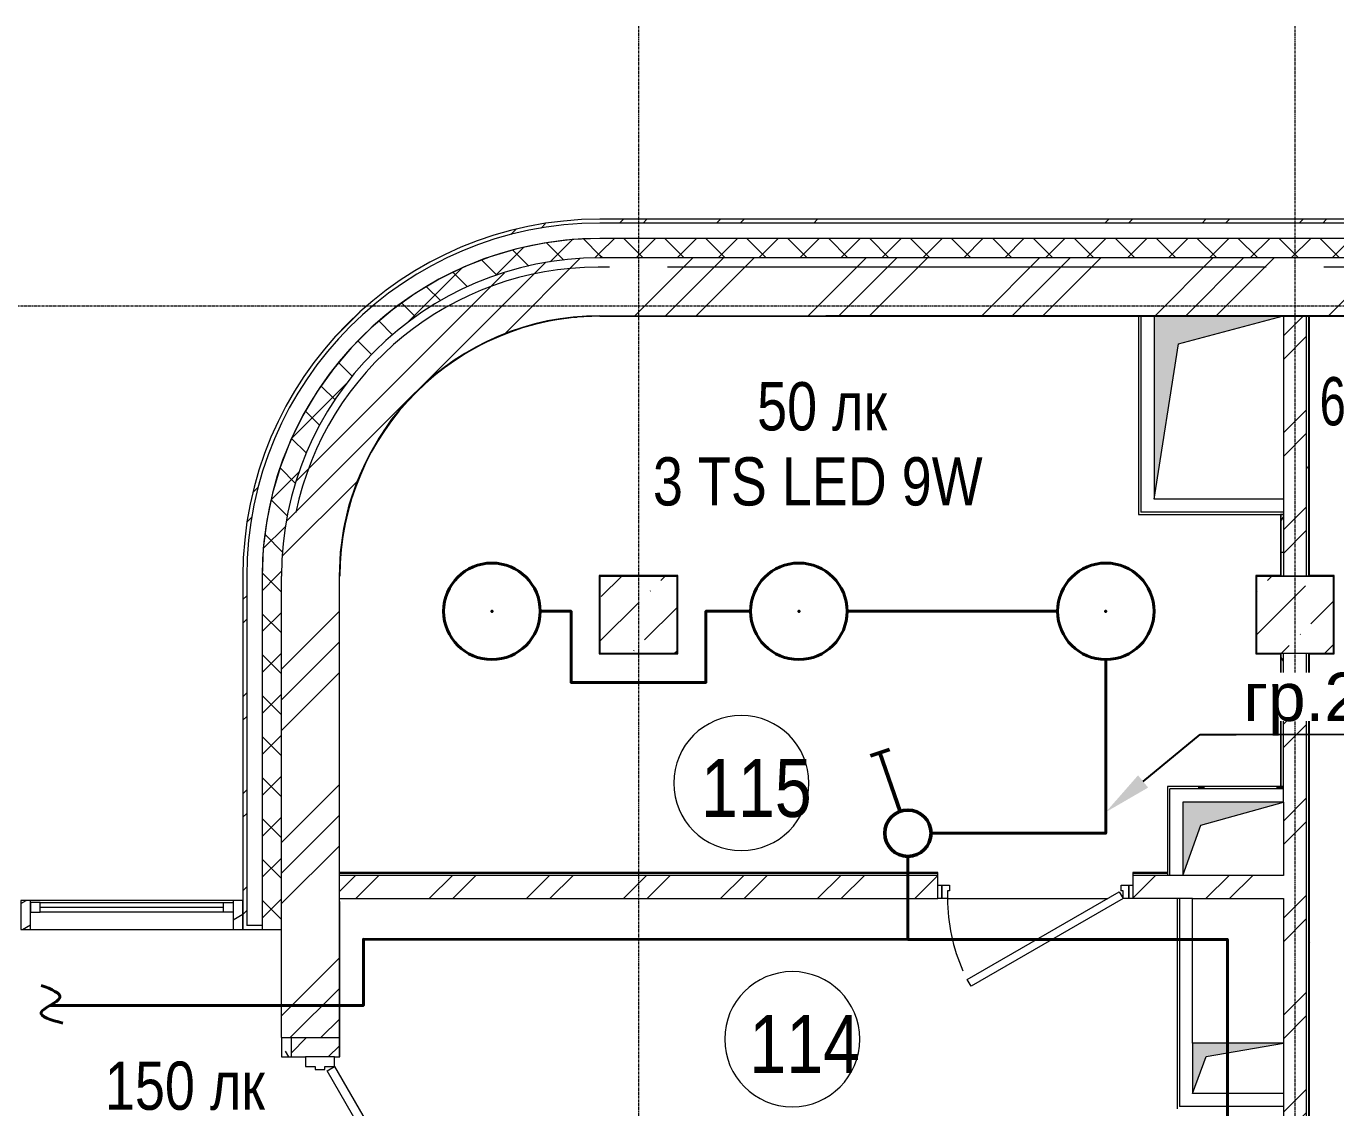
# Model space of a CAD drawing. Header units: metres. Extents: x 14298 to 227756, y -64870 to 286334.
# Drawn here: x 29490 to 36274, y -44940 to -39336 of the extents above; entities that cross this region are included whole.
import ezdxf
from ezdxf import colors
from ezdxf.entities.mleader import LeaderData, LeaderLine
from ezdxf.math import Vec2, Vec3

# ---------------------------------------------------------------- set-up
doc = ezdxf.new("R2010")
doc.units = ezdxf.units.M
doc.linetypes.add('ADSK_Линия сетки', pattern=[21, 12, -3, 3, -3])
doc.linetypes.add('HIDDEN2', pattern=[0.1875, 0.125, -0.0625])
for name, color, linetype, lineweight in [('A-AREA-IDEN', 7, 'Continuous', 9), ('A-DETL-GENF', 7, 'Continuous', 5), ('A-DETL-THIN', 7, 'Continuous', 5), ('A-DOOR', 7, 'Continuous', 5), ('A-DOOR-FRAM', 7, 'Continuous', 13), ('A-FLOR', 7, 'Continuous', 5), ('A-GLAZ', 7, 'Continuous', 5), ('A-GLAZ-CWMG', 7, 'Continuous', 5), ('A-WALL', 7, 'Continuous', 5), ('A-WALL-PATT', 7, 'Continuous', 18), ('I-WALL', 7, 'Continuous', 5), ('nadpisi', 84, 'Continuous', 13), ('S-COLS', 7, 'Continuous', 5), ('S-GRID', 7, 'Continuous', 9), ('ав осв', 1, 'HIDDEN2', 40), ('раб осв', 7, 'Continuous', 40), ('ЭЛ.освещ.', 150, 'Continuous', 50), ('ЭЛ.сети', 5, 'Continuous', 100)]:
    doc.layers.add(name, color=color, linetype=linetype, lineweight=lineweight)
doc.styles.add('Arial', font='arial.ttf', dxfattribs={"width": 0.8, "height": 2.5})
doc.styles.add('GOST Common_I_1', font='ARIALN.TTF', dxfattribs={"height": 300})
doc.styles.add('ISOPEUR', font='isocpeui.ttf')
pattern_1 = [(45, (0, 0), (84.19025, 308.69666), [396.875, -79.375, 3.353, -76.022])]
pattern_2 = [(45, (0, 0), (-251.4472, 251.4472), []), (45, (0, 381), (-251.4472, 251.4472), [])]
pattern_3 = [(45, (0, 0), (-449.013, 449.013), []), (45, (158.75, 0), (0, 898.0256), []), (45, (-158.75, 0), (0, 898.0256), [])]
pattern_4 = [(0, (0, 0), (812.8, 203.2), [33.528, -576.072, 33.528, -576.072, -3251.2]), (0, (0, 0), (812.8, 203.2), [-1219.2, 33.528, -1185.672, 33.528, -576.072, -1422.4]), (0, (0, 0), (812.8, 203.2), [-3048, 33.528, -372.872, 33.528, -982.472]), (120, (304.8, 101.6), (-582.37636, 602.30545), [33.528, -576.072, 33.528, -576.072, -3251.2]), (120, (304.8, 101.6), (-582.37636, 602.30545), [-1219.2, 33.528, -1185.672, 33.528, -576.072, -1422.4]), (120, (304.8, 101.6), (-582.37636, 602.30545), [-3048, 33.528, -372.872, 33.528, -982.472]), (240, (406.4, 508), (-230.42364, -805.50545), [33.528, -576.072, 33.528, -576.072, -3251.2]), (240, (406.4, 508), (-230.42364, -805.50545), [-1219.2, 33.528, -1185.672, 33.528, -576.072, -1422.4]), (240, (406.4, 508), (-230.42364, -805.50545), [-3048, 33.528, -372.872, 33.528, -982.472])]
pattern_5 = [(45, (0, 0), (-106.06602, 106.06602), []), (135, (0, 0), (-106.06602, -106.06602), [])]

# ---------------------------------------------------------------- blocks, each defined once
blk = doc.blocks.new('КДП АПК - КР_rvt-1-1 этаж')
at = {"layer": 'S-COLS', "lineweight": 13}
h = blk.add_hatch(dxfattribs=at)
h.set_pattern_fill('FP_125', color=256, style=0, pattern_type=2)
h.set_pattern_definition(pattern_1)
h.paths.add_polyline_path([(32462.7, -41945.6), (32862.7, -41945.6), (32862.7, -41545.6), (32462.7, -41545.6), (32462.7, -41860.5)], flags=0)
h = blk.add_hatch(dxfattribs=at)
h.set_pattern_fill('FP_125', color=256, style=0, pattern_type=2)
h.set_pattern_definition(pattern_1)
h.paths.add_polyline_path([(35862.7, -41945.6), (36262.7, -41945.6), (36262.7, -41545.6), (35862.7, -41545.6), (35862.7, -41860.5)], flags=0)
at = {"layer": 'A-FLOR', "lineweight": 13}
for p, q in [((32512.7, -39945.6), (32452.7, -39945.6)), ((35912.7, -39945.6), (32812.7, -39945.6)), ((41912.7, -39945.6), (36212.7, -39945.6))]:
    blk.add_line(p, q, dxfattribs=at)
blk.add_arc((32452.7, -41545.6), 1600, 90, 168.128, dxfattribs=at)
at = {"layer": 'S-COLS', "lineweight": 13}
for p, q in [((32862.7, -41545.6), (32462.7, -41545.6)), ((32462.7, -41545.6), (32462.7, -41945.6)), ((32862.7, -41945.6), (32862.7, -41545.6)), ((36262.7, -41545.6), (35862.7, -41545.6)), ((35862.7, -41545.6), (35862.7, -41945.6)), ((36262.7, -41945.6), (36262.7, -41545.6)), ((32462.7, -41945.6), (32862.7, -41945.6)), ((35862.7, -41945.6), (36262.7, -41945.6))]:
    blk.add_line(p, q, dxfattribs=at)
blk = doc.blocks.new('AC_Дверь_Однопольная_ДеревяннаяВнутренняя_ГОСТ6629-88 - ДГ 21-10-1263266-1 этаж')
at = {"layer": 'A-DOOR', "lineweight": 13}
for p, q in [((-455, 60), (333.1, 515)), ((353.1, 480.4), (-435, 25.4)), ((333.1, 515), (353.1, 480.4)), ((-435, 25.4), (-455, 60))]:
    blk.add_line(p, q, dxfattribs=at)
at = {"layer": 'A-DOOR', "lineweight": 18}
for p, q in [((-505, 60), (-485, 60)), ((-505, -10), (-505, 60)), ((-485, 60), (-485, -10)), ((485, 60), (505, 60)), ((485, -10), (485, 60)), ((505, 60), (505, -10)), ((-485, -10), (-505, -10)), ((505, -10), (485, -10))]:
    blk.add_line(p, q, dxfattribs=at)
at = {"layer": 'A-DOOR'}
blk.add_arc((-455, 60), 910, 0, 24.26352, dxfattribs=at)
at = {"layer": 'A-DOOR-FRAM'}
for p, q in [((-485, 60), (-455, 60)), ((-485, -10), (-485, 60)), ((-455, 60), (-455, 20)), ((-455, 20), (-445, 20)), ((-445, 20), (-445, -10)), ((445, 20), (455, 20)), ((445, -10), (445, 20)), ((455, 60), (485, 60)), ((455, 20), (455, 60)), ((485, 60), (485, -10)), ((-445, -10), (-485, -10)), ((485, -10), (445, -10))]:
    blk.add_line(p, q, dxfattribs=at)
blk = doc.blocks.new('Дверь-ВНУТРЕННЯЯ - ДГ 21-15-1886256-1 этаж')
at = {"layer": 'A-DOOR', "lineweight": 13}
for p, q in [((-705, 131.4), (-94.5, 483.9)), ((-94.5, 483.9), (-72, 444.9)), ((94.5, 483.9), (72, 444.9)), ((705, 131.4), (94.5, 483.9)), ((-72, 444.9), (-682.5, 92.4)), ((72, 444.9), (682.5, 92.4)), ((-682.5, 92.4), (-705, 131.4)), ((682.5, 92.4), (705, 131.4))]:
    blk.add_line(p, q, dxfattribs=at)
at = {"layer": 'A-DOOR'}
for centre, start, end in [((-705, 131.4), 0, 30), ((705, 131.4), 150, 180)]:
    blk.add_arc(centre, 705, start, end, dxfattribs=at)
at = {"layer": 'A-DOOR-FRAM'}
for p, q in [((-705, 131.4), (-755, 131.4)), ((-755, 131.4), (-755, -18.6)), ((-705, 81.6), (-705, 131.4)), ((-689.1, 81.6), (-705, 81.6)), ((-689.1, 30.6), (-689.1, 81.6)), ((705, 81.6), (689.1, 81.6)), ((689.1, 81.6), (689.1, 30.6)), ((705, 131.4), (705, 81.6)), ((755, 131.4), (705, 131.4)), ((755, -18.6), (755, 131.4)), ((-705, -18.6), (-705, 30.6)), ((-705, 30.6), (-689.1, 30.6)), ((689.1, 30.6), (705, 30.6)), ((705, 30.6), (705, -18.6)), ((-755, -18.6), (-705, -18.6)), ((705, -18.6), (755, -18.6))]:
    blk.add_line(p, q, dxfattribs=at)
blk = doc.blocks.new('M_Тент витража777 - M_Тент витража одинарное справо-2678804-1 этаж')
at = {"layer": 'A-GLAZ', "lineweight": 13}
for p, q in [((-475, 20), (-525, 20)), ((-525, 20), (-525, -30)), ((-525, -30), (-525, 20)), ((-475, -30), (-475, 20)), ((475, -30), (475, 20)), ((475, 20), (525, 20)), ((525, 20), (525, -30)), ((525, 20), (525, -30)), ((-525, -30), (-475, -30)), ((-475, -4.6), (475, -4.6)), ((525, -30), (475, -30))]:
    blk.add_line(p, q, dxfattribs=at)
at = {"layer": 'A-GLAZ'}
for p, q in [((-475, 20), (475, 20)), ((475, -30), (-475, -30))]:
    blk.add_line(p, q, dxfattribs=at)
blk = doc.blocks.new('Прямоугольный импост - 50 x 150мм-2242386-1 этаж')
at = {"layer": 'A-GLAZ-CWMG'}
h = blk.add_hatch(dxfattribs=at)
h.set_pattern_fill('FP_128', color=256, style=0, pattern_type=2)
h.set_pattern_definition([(330, (-30612.65, -43895.62), (60, 103.92305), [])])
h.paths.add_polyline_path([(-50, 120), (0, 120), (0, -30), (-50, -30)], flags=0)
at = {"layer": 'A-GLAZ-CWMG', "lineweight": 18}
for p, q in [((-50, -30), (-50, 120)), ((-50, 120), (0, 120)), ((0, 120), (0, -30)), ((0, -30), (-50, -30))]:
    blk.add_line(p, q, dxfattribs=at)
blk = doc.blocks.new('Прямоугольный импост - 50 x 150мм-2240715-1 этаж')
at = {"layer": 'A-GLAZ-CWMG'}
for p, q in [((30562.7, -43865.6), (29512.7, -43865.6)), ((29512.7, -44015.6), (30562.7, -44015.6))]:
    blk.add_line(p, q, dxfattribs=at)
blk = doc.blocks.new('Прямоугольный импост - 50 x 150мм-2242387-1 этаж')
at = {"layer": 'A-GLAZ-CWMG'}
h = blk.add_hatch(dxfattribs=at)
h.set_pattern_fill('FP_129', color=256, style=0, pattern_type=2)
h.set_pattern_definition([(210, (29462.65, -43895.62), (60, -103.92305), [])])
h.paths.add_polyline_path([(0, 120), (-50, 120), (-50, -30), (0, -30)], flags=0)
at = {"layer": 'A-GLAZ-CWMG', "lineweight": 18}
for p, q in [((-5.6, 120), (-50, 120)), ((-50, 120), (-50, -30)), ((0, 120), (-5.6, 120)), ((0, -30), (0, 120)), ((-50, -30), (-5.6, -30)), ((-5.6, -30), (0, -30))]:
    blk.add_line(p, q, dxfattribs=at)
blk = doc.blocks.new('ПСС_Марка_помещения - Имя_2_5мм-224473-1 этаж')
at = {"layer": 'A-AREA-IDEN'}
for start, end in [(360, 180), (180, 360)]:
    blk.add_arc((-0.074, 0.039), 3.5, start, end, dxfattribs=at)
blk = doc.blocks.new('выкл. 1 клав. скрыт')
at = {"layer": 'ЭЛ.освещ.', "color": 0, "ltscale": 100}
for p, q in [((2902123, 2044848.8), (2902427.1, 2044743)), ((2902444.4, 2044793), (2902410.7, 2044695))]:
    blk.add_line(p, q, dxfattribs=at)
blk.add_circle((2902009.7, 2044888.3), 120, dxfattribs=at)
blk = doc.blocks.new('TS LED без датчика')
at = {"color": 0, "lineweight": 40, "ltscale": 100}
blk.add_point((-535184, 16419.5), dxfattribs=at)
at = {"layer": 'раб осв', "color": 5, "lineweight": 40, "ltscale": 100}
blk.add_circle((-535184, 16419.5), 250, dxfattribs=at)

msp = doc.modelspace()

# ---------------------------------------------------------------- hatches: boundary and pattern name
at = {"layer": 'A-DETL-GENF', "lineweight": 15}
for points in [[(35332.4521, -41785.6449), (35459.0237, -40981.3094), (36002.6532, -40835.6443), (35332.4521, -40835.6443)], [(35482.4521, -43735.6443), (35574.1679, -43474.7854), (36002.6532, -43355.6437), (35482.4521, -43355.6437)], [(35532.4521, -44865.6449), (35603.1485, -44674.6073), (36002.6532, -44605.6449), (35532.4521, -44605.6449), (35532.4521, -44701.1785)]]:
    msp.add_hatch(color=256, dxfattribs=at).paths.add_polyline_path(points, flags=0)
at = {"layer": 'A-WALL-PATT', "lineweight": 15}
h = msp.add_hatch(dxfattribs=at)
h.set_pattern_fill('FP_1', color=256, style=0, pattern_type=2)
h.set_pattern_definition(pattern_2)
h.paths.add_polyline_path([(30632.6532, -42185.6443), (30638.9016, -42034.5477), (30657.6042, -41884.483), (30688.6333, -41736.4748), (30731.7769, -41591.5339), (30786.7404, -41450.6502), (30853.1486, -41314.7856), (30930.5478, -41184.868), (31018.4096, -41061.7846), (31116.134, -40946.3759), (31223.0536, -40839.43), (31338.4383, -40741.6773), (31461.5, -40653.7852), (31591.3986, -40576.354), (31727.2468, -40509.9124), (31868.117, -40454.9142), (32013.0473, -40411.7349), (32161.0478, -40380.6695), (32311.108, -40361.93), (32462.203, -40355.6444), (32462.1981, -40335.6444), (32309.4517, -40341.9987), (32157.7516, -40360.943), (32008.1335, -40392.3479), (31850.9272, -40440.1735), (31719.2096, -40491.5984), (31581.8767, -40558.7661), (31450.5585, -40637.0436), (31326.1518, -40725.8962), (31209.5061, -40824.7173), (31101.418, -40932.832), (31002.6256, -41049.502), (30913.8035, -41173.9306), (30835.5584, -41305.268), (30763.6438, -41454.8712), (30712.8602, -41585.0409), (30669.2451, -41731.5658), (30637.8769, -41881.1916), (30618.9699, -42032.8964), (30612.6532, -42185.6443)], flags=0)
h = msp.add_hatch(dxfattribs=at)
h.set_pattern_fill('FP_1', color=256, style=0, pattern_type=2)
h.set_pattern_definition(pattern_2)
h.paths.add_polyline_path([(52882.6532, -40355.6443), (55232.6532, -40355.6443), (55232.6532, -40335.6443), (52882.6532, -40335.6443)])
h.paths.add_polyline_path([(50146.1549, -40355.6443), (51632.6532, -40355.6443), (51632.6532, -40335.6443), (50146.1549, -40335.6443)])
h.paths.add_polyline_path([(45682.6532, -40355.6443), (48032.6532, -40355.6443), (48032.6532, -40335.6443), (45682.6532, -40335.6443)])
h.paths.add_polyline_path([(44432.6532, -40355.6443), (44432.6532, -40335.6443), (42082.6532, -40335.6443), (42082.6532, -40355.6443), (42398.967, -40355.6443)])
h.paths.add_polyline_path([(56645.3477, -40355.6443), (56645.3477, -40335.6443), (56482.6532, -40335.6443), (56482.6532, -40355.6443)])
h.paths.add_polyline_path([(40832.6532, -40355.6443), (40832.6532, -40335.6443), (38482.6532, -40335.6443), (38482.6532, -40355.6443)])
h.paths.add_polyline_path([(33632.6532, -40355.6443), (33632.6532, -40335.6443), (32462.2104, -40335.6443), (32462.2104, -40355.6443), (32879.1571, -40355.6443)])
h.paths.add_polyline_path([(34882.6532, -40355.6443), (37232.6532, -40355.6443), (37232.6532, -40335.6443), (34882.6532, -40335.6443)])
at = {"layer": 'A-WALL-PATT', "lineweight": 15, "true_color": 0x787878}
h = msp.add_hatch(dxfattribs=at)
h.set_pattern_fill('FP_114', color=8, style=0, pattern_type=2)
h.set_pattern_definition(pattern_5)
h.paths.add_polyline_path([(30812.6532, -42185.6443), (30818.9319, -42041.8373), (30837.7204, -41899.1248), (30868.8756, -41758.5929), (30912.1604, -41621.3111), (30967.2453, -41488.3242), (31033.7113, -41360.6443), (31111.0523, -41239.2432), (31198.6799, -41125.0448), (31295.927, -41018.9181), (31402.0536, -40921.671), (31516.2521, -40834.0434), (31637.6532, -40756.7024), (31765.3331, -40690.2365), (31898.32, -40635.1515), (32035.6018, -40591.8667), (32176.1337, -40560.7115), (32318.8462, -40541.9231), (32462.6532, -40535.6443), (32462.2217, -40435.6444), (32317.732, -40441.6553), (32174.2319, -40459.5756), (32032.7014, -40489.2831), (31894.107, -40530.5748), (31759.3951, -40583.1687), (31629.4856, -40646.7058), (31505.2658, -40720.752), (31387.5838, -40804.8019), (31277.2434, -40898.2813), (31174.9979, -41000.5519), (31081.5457, -41110.9154), (30997.5249, -41228.6181), (30923.5093, -41352.8562), (30860.0043, -41482.7813), (30807.4435, -41617.5062), (30763.6438, -41768.2369), (30736.5134, -41897.6486), (30718.6285, -42041.1531), (30712.6532, -42185.6443), (30763.6438, -42185.6443)], flags=0)
h = msp.add_hatch(dxfattribs=at)
h.set_pattern_fill('FP_114', color=8, style=0, pattern_type=2)
h.set_pattern_definition(pattern_5)
h.paths.add_polyline_path([(51632.6532, -40535.6443), (51632.6532, -40435.6443), (50139.6648, -40445.6443), (50139.6648, -40545.6443), (51532.6532, -40535.6443)])
h.paths.add_polyline_path([(52882.6532, -40535.6443), (56482.6532, -40535.6443), (56482.6532, -40435.6443), (52882.6532, -40435.6443), (52882.6532, -40440.1735)])
h.paths.add_polyline_path([(56582.6532, -40535.6443), (56645.3477, -40535.6443), (56645.3477, -40435.6443), (56482.6532, -40435.6443), (56482.6532, -40535.6443)])
h.paths.add_polyline_path([(43985.602, -40535.6443), (45688.4147, -40537.7561), (45688.4147, -40437.7561), (42082.6532, -40435.6443), (42082.6532, -40535.6443), (43456.7237, -40535.6443)])
h.paths.add_polyline_path([(46629.9936, -40535.6443), (48889.6648, -40535.6443), (48889.6648, -40435.6443), (45682.6532, -40435.6443), (45682.6532, -40535.6443), (45782.6532, -40535.6443)])
h.paths.add_polyline_path([(38582.6532, -40535.6443), (42101.2234, -40536.8902), (42101.2234, -40436.8902), (38482.6532, -40435.6443), (38482.6532, -40535.6443)])
h.paths.add_polyline_path([(32879.1571, -40535.6443), (33632.6532, -40535.6443), (33632.6532, -40435.6443), (32462.6532, -40435.6443), (32462.6532, -40535.6443)])
h.paths.add_polyline_path([(33632.6532, -40533.3797), (38482.6532, -40535.6443), (38482.6532, -40435.6443), (34882.6532, -40435.6443), (33632.6532, -40437.9089)])
at = {"layer": 'A-WALL-PATT', "lineweight": 15}
h = msp.add_hatch(dxfattribs=at)
h.set_pattern_fill('FP_2', color=256, style=0, pattern_type=2)
h.set_pattern_definition(pattern_3)
h.paths.add_polyline_path([(31112.6532, -42185.6443), (31118.4096, -42061.1082), (31135.6299, -41937.6341), (31164.167, -41816.2751), (31203.7777, -41698.066), (31254.1242, -41584.0151), (31314.7771, -41475.0949), (31385.2191, -41372.2343), (31464.8496, -41276.3105), (31552.9894, -41188.1415), (31648.8868, -41108.4794), (31751.7241, -41038.0033), (31860.6243, -40977.3144), (31974.6586, -40926.9302), (32092.8545, -40887.2804), (32214.2041, -40858.7031), (32350.2788, -40840.8552), (32462.6532, -40835.6443), (32462.6532, -40535.6443), (32318.8462, -40541.9231), (32176.1337, -40560.7115), (32035.6018, -40591.8667), (31898.32, -40635.1515), (31765.3331, -40690.2365), (31637.6532, -40756.7024), (31516.2521, -40834.0434), (31402.0536, -40921.671), (31292.5222, -41022.6339), (31198.6799, -41125.0448), (31111.0523, -41239.2432), (31033.7113, -41360.6443), (30967.2453, -41488.3242), (30912.1604, -41621.3111), (30868.8756, -41758.5929), (30837.7204, -41899.1248), (30818.9319, -42041.8373), (30812.6532, -42185.6443)], flags=0)
h = msp.add_hatch(dxfattribs=at)
h.set_pattern_fill('FP_2', color=256, style=0, pattern_type=2)
h.set_pattern_definition(pattern_3)
h.paths.add_polyline_path([(56645.3477, -40835.6443), (56645.3477, -40535.6443), (52982.6532, -40535.6443), (52982.6532, -40835.6443), (55092.0469, -40835.6443)])
h.paths.add_polyline_path([(51500.6532, -40835.6443), (51532.6532, -40835.6443), (51532.6532, -40535.6443), (50139.6648, -40535.6443), (50139.6648, -40835.6443), (51497.6532, -40835.6443)])
h.paths.add_polyline_path([(56582.6532, -40835.6443), (56645.3477, -40835.6443), (56645.3477, -40535.6443), (56582.6532, -40535.6443), (56582.6532, -40585.6443)], flags=17)
h.paths.add_polyline_path([(39817.6532, -40835.6443), (42182.6532, -40835.6443), (42182.6532, -40535.6443), (38582.6532, -40535.6443), (38582.6532, -40835.6443), (39814.6532, -40835.6443)])
h.paths.add_polyline_path([(43985.602, -40835.6443), (45782.6532, -40860.6443), (45782.6532, -40560.6443), (42182.6532, -40535.6443), (42182.6532, -40835.6443), (43957.6532, -40835.6443)])
h.paths.add_polyline_path([(45782.6532, -40835.6443), (48889.6648, -40835.6443), (48889.6648, -40535.6443), (45782.6532, -40535.6443), (45782.6532, -40585.6443)])
h.paths.add_polyline_path([(36137.6532, -40835.6443), (38582.6532, -40835.6443), (38582.6532, -40535.6443), (34982.6532, -40535.6443), (34982.6532, -40835.6443), (36134.6532, -40835.6443)])
h.paths.add_polyline_path([(34982.6532, -40835.6443), (34982.6532, -40535.6443), (32462.6532, -40535.6443), (32462.6532, -40835.6443), (32879.1571, -40835.6443)])
h = msp.add_hatch(dxfattribs=at)
h.set_pattern_fill('FP_81', color=256, style=0, pattern_type=2)
h.set_pattern_definition(pattern_4)
h.paths.add_polyline_path([(31115.6532, -42185.6443), (31121.3968, -42061.3849), (31138.5788, -41938.1851), (31167.0526, -41817.0957), (31206.5753, -41699.1493), (31256.81, -41585.3517), (31317.3282, -41476.6735), (31387.6138, -41374.0415), (31467.0673, -41278.3308), (31555.0114, -41190.3578), (31650.6958, -41110.8726), (31753.3047, -41040.5532), (31861.9629, -40979.9992), (31975.7439, -40929.727), (32093.6772, -40890.1653), (32214.7573, -40861.6516), (32350.2788, -40843.8551), (32462.2089, -40838.6444), (32462.2079, -40835.6444), (32337.6736, -40841.4419), (32214.2052, -40858.7029), (32092.8555, -40887.2801), (31974.6595, -40926.9298), (31860.6251, -40977.314), (31751.7248, -41038.0029), (31648.8874, -41108.4789), (31552.9899, -41188.1411), (31464.85, -41276.3101), (31385.2195, -41372.2339), (31314.7773, -41475.0945), (31254.1244, -41584.0148), (31203.7778, -41698.0658), (31164.1671, -41816.2749), (31135.6299, -41937.634), (31118.4096, -42061.1081), (31112.6532, -42185.6443)], flags=0)
h = msp.add_hatch(dxfattribs=at)
h.set_pattern_fill('FP_1', color=256, style=0, pattern_type=2)
h.set_pattern_definition(pattern_2)
h.paths.add_polyline_path([(36122.6532, -42185.6443), (36122.6532, -40835.6443), (36002.6532, -40835.6443), (36002.6532, -42185.6443), (36052.4271, -42185.6443)], flags=0)
h = msp.add_hatch(dxfattribs=at)
h.set_pattern_fill('FP_81', color=256, style=0, pattern_type=2)
h.set_pattern_definition(pattern_4)
h.paths.add_polyline_path([(36122.6532, -42185.6443), (36134.6532, -42185.6443), (36134.6532, -40835.6443), (36122.6532, -40835.6443), (36122.6532, -42182.6443)], flags=0)
h = msp.add_hatch(dxfattribs=at)
h.set_pattern_fill('FP_81', color=256, style=0, pattern_type=2)
h.set_pattern_definition(pattern_4)
h.paths.add_polyline_path([(35990.6532, -42182.6443), (35990.6532, -41865.6449), (35987.6532, -41865.6449), (35987.6532, -42182.6443)], flags=0)
h = msp.add_hatch(dxfattribs=at)
h.set_pattern_fill('FP_81', color=256, style=0, pattern_type=2)
h.set_pattern_definition(pattern_4)
h.paths.add_polyline_path([(36002.6532, -42185.6443), (36002.6532, -41865.6449), (35990.6532, -41865.6449), (35990.6532, -42185.6443)], flags=0)
h = msp.add_hatch(dxfattribs=at)
h.set_pattern_fill('FP_1', color=256, style=0, pattern_type=2)
h.set_pattern_definition(pattern_2)
h.paths.add_polyline_path([(30712.6532, -44015.6443), (30712.6532, -43995.6443), (30632.6532, -43995.6443), (30632.6532, -42185.6443), (30612.6532, -42185.6443), (30612.6532, -44015.6443), (30632.6532, -44015.6443)], flags=0)
at = {"layer": 'A-WALL-PATT', "lineweight": 15, "true_color": 0x787878}
h = msp.add_hatch(dxfattribs=at)
h.set_pattern_fill('FP_114', color=8, style=0, pattern_type=2)
h.set_pattern_definition(pattern_5)
h.paths.add_polyline_path([(30812.6532, -55385.6443), (30812.6532, -53085.821), (30712.6532, -53085.821), (30712.6532, -55385.6443), (30763.6438, -55385.6443)], flags=0)
h.paths.add_polyline_path([(30763.6438, -51785.821), (30812.6532, -51785.821), (30812.6532, -49385.821), (30712.6532, -49385.821), (30712.6532, -51785.821)], flags=0)
h.paths.add_polyline_path([(30812.6532, -48085.821), (30812.6532, -46815.6443), (30712.6532, -46815.6443), (30712.6532, -48085.821), (30763.6438, -48085.821)], flags=0)
h.paths.add_polyline_path([(30763.6438, -44015.6443), (30812.6532, -44015.6443), (30812.6532, -42185.6443), (30712.6532, -42185.6443), (30712.6532, -44015.6443)], flags=0)
at = {"layer": 'A-WALL-PATT', "lineweight": 15}
h = msp.add_hatch(dxfattribs=at)
h.set_pattern_fill('FP_2', color=256, style=0, pattern_type=2)
h.set_pattern_definition(pattern_3)
h.paths.add_polyline_path([(30812.6532, -55385.6443), (31112.6532, -55385.6443), (31112.6532, -53185.821), (30812.6532, -53185.821), (30812.6532, -55353.691)], flags=0)
h.paths.add_polyline_path([(30812.6532, -51685.821), (31112.6532, -51685.821), (31112.6532, -49485.821), (30812.6532, -49485.821), (30812.6532, -50382.5185)], flags=0)
h.paths.add_polyline_path([(31112.6532, -47985.821), (31112.6532, -46285.821), (30812.6532, -46285.821), (30812.6532, -47985.821), (30862.6532, -47985.821)], flags=0)
h.paths.add_polyline_path([(31112.6532, -44575.821), (31112.6532, -42185.6443), (30812.6532, -42185.6443), (30812.6532, -44575.821), (30862.6532, -44575.821)], flags=0)
h = msp.add_hatch(dxfattribs=at)
h.set_pattern_fill('FP_81', color=256, style=0, pattern_type=2)
h.set_pattern_definition(pattern_4)
h.paths.add_polyline_path([(35990.6532, -42185.6443), (35990.6532, -42182.6443), (35859.6532, -42182.6443), (35859.6532, -42185.6443), (35862.6532, -42185.6443)], flags=0)
h = msp.add_hatch(dxfattribs=at)
h.set_pattern_fill('FP_81', color=256, style=0, pattern_type=2)
h.set_pattern_definition(pattern_4)
h.paths.add_polyline_path([(36002.6532, -43275.6437), (36002.6532, -42585.6443), (35990.6532, -42585.6443), (35990.6532, -43275.6437)], flags=0)
h = msp.add_hatch(dxfattribs=at)
h.set_pattern_fill('FP_1', color=256, style=0, pattern_type=2)
h.set_pattern_definition(pattern_2)
h.paths.add_polyline_path([(36002.6532, -47085.6443), (36122.6532, -47085.6443), (36122.6532, -42585.6443), (36002.6532, -42585.6443), (36002.6532, -47082.6443)], flags=0)
h = msp.add_hatch(dxfattribs=at)
h.set_pattern_fill('FP_81', color=256, style=0, pattern_type=2)
h.set_pattern_definition(pattern_4)
h.paths.add_polyline_path([(36122.6532, -46405.6437), (36134.6532, -46405.6437), (36134.6532, -42585.6443), (36122.6532, -42585.6443), (36122.6532, -46402.6437)], flags=0)
h = msp.add_hatch(dxfattribs=at)
h.set_pattern_fill('FP_81', color=256, style=0, pattern_type=2)
h.set_pattern_definition(pattern_4)
h.paths.add_polyline_path([(36134.6532, -46402.6437), (36137.6532, -46402.6437), (36137.6532, -42588.6443), (36134.6532, -42588.6443), (36134.6532, -46121.5135)], flags=0)
h = msp.add_hatch(dxfattribs=at)
h.set_pattern_fill('FP_81', color=256, style=0, pattern_type=2)
h.set_pattern_definition(pattern_4)
h.paths.add_polyline_path([(36002.6532, -43288.1437), (36002.6532, -43275.6437), (35402.4521, -43275.6437), (35414.9521, -43288.1437)], flags=0)
h = msp.add_hatch(dxfattribs=at)
h.set_pattern_fill('FP_81', color=256, style=0, pattern_type=2)
h.set_pattern_definition(pattern_4)
h.paths.add_polyline_path([(34212.6532, -43735.6446), (34212.6532, -43723.6446), (31112.6532, -43723.6446), (31112.6532, -43735.6446), (33936.9138, -43735.6446)], flags=0)
h.paths.add_polyline_path([(35402.4521, -43735.6446), (35402.4521, -43723.6446), (35222.6532, -43723.6446), (35222.6532, -43735.6446)], flags=0)
h = msp.add_hatch(dxfattribs=at)
h.set_pattern_fill('FP_1', color=256, style=0, pattern_type=2)
h.set_pattern_definition(pattern_2)
h.paths.add_polyline_path([(35452.4521, -43855.6446), (36002.6532, -43855.6446), (36002.6532, -43735.6446), (35222.6532, -43735.6446), (35222.6532, -43855.6446)], flags=0)
h.paths.add_polyline_path([(31821.4005, -43855.6446), (34212.6532, -43855.6446), (34212.6532, -43735.6446), (31112.6532, -43735.6446), (31112.6532, -43855.6446)], flags=0)
h = msp.add_hatch(dxfattribs=at)
h.set_pattern_fill('FP_81', color=256, style=0, pattern_type=2)
h.set_pattern_definition(pattern_4)
h.paths.add_polyline_path([(31115.6532, -49485.6443), (31115.6532, -49385.821), (31112.6532, -49385.821), (31112.6532, -49485.6443)], flags=0)
h.paths.add_polyline_path([(31112.6532, -48085.821), (31115.6532, -48085.821), (31115.6532, -46185.821), (31112.6532, -46185.821), (31112.6532, -47985.821)], flags=0)
h.paths.add_polyline_path([(31115.6532, -44675.821), (31115.6532, -43870.6446), (31112.6532, -43870.6446), (31112.6532, -44675.821)], flags=0)
h = msp.add_hatch(dxfattribs=at)
h.set_pattern_fill('FP_81', color=256, style=0, pattern_type=2)
h.set_pattern_definition(pattern_4)
h.paths.add_polyline_path([(30812.6532, -44675.821), (30862.6532, -44675.821), (30862.6532, -44575.821), (30812.6532, -44575.821)], flags=0)
h = msp.add_hatch(dxfattribs=at)
h.set_pattern_fill('FP_127', color=256, style=0, pattern_type=2)
h.set_pattern_definition([(45, (0, 0), (38.89087, 251.0229), [300, -50, 10, -50])])
h.paths.add_polyline_path([(30937.6532, -44675.821), (31112.6532, -44675.821), (31112.6532, -44575.821), (30862.6532, -44575.821), (30862.6532, -44675.821)], flags=0)

# ---------------------------------------------------------------- linework, layer by layer
at = {"layer": 'A-DETL-THIN', "lineweight": 15}
for p, q in [((35332.4521, -40835.6443), (35332.4521, -41785.6449)), ((35459.0237, -40981.3094), (36002.6532, -40835.6443)), ((35332.4521, -41785.6449), (35459.0237, -40981.3094)), ((35482.4521, -43355.6437), (35482.4521, -43735.6443)), ((36002.6532, -43355.6437), (35482.4521, -43355.6437)), ((35574.1679, -43474.7854), (36002.6532, -43355.6437)), ((35482.4521, -43735.6443), (35574.1679, -43474.7854)), ((36002.6532, -44605.6449), (35532.4521, -44605.6449)), ((35532.4521, -44605.6449), (35532.4521, -44865.6449)), ((35603.1485, -44674.6073), (36002.6532, -44605.6449)), ((35532.4521, -44865.6449), (35603.1485, -44674.6073))]:
    msp.add_line(p, q, dxfattribs=at)
at = {"layer": 'A-FLOR', "lineweight": 15}
for p, q in [((32462.6532, -42585.6443), (32462.6532, -42185.6443)), ((34262.6532, -43855.6446), (35092.6532, -43855.6446)), ((34262.6532, -43855.6446), (35092.6532, -43855.6446))]:
    msp.add_line(p, q, dxfattribs=at)
at = {"layer": 'A-WALL', "lineweight": 15}
for p, q in [((33632.6532, -40355.6443), (32462.2104, -40355.6443)), ((48889.6648, -40355.6443), (33632.6532, -40355.6443)), ((33632.6532, -40435.6443), (32462.6532, -40435.6443)), ((48889.6648, -40435.6443), (33632.6532, -40435.6443)), ((33532.6532, -40535.6443), (32462.6532, -40535.6443)), ((48789.6648, -40535.6443), (33532.6532, -40535.6443)), ((32462.6532, -40835.6443), (32462.2084, -40835.6443)), ((32462.6532, -40835.6443), (33632.6532, -40835.6443)), ((48889.6648, -40835.6443), (33632.6532, -40835.6443)), ((35252.4521, -40835.6443), (35252.4521, -41865.6449)), ((35264.9521, -40835.6443), (35264.9521, -41853.1449)), ((36002.6532, -40835.6443), (36002.6532, -41785.6449)), ((36122.6532, -42182.6443), (36122.6532, -40835.6443)), ((36134.6532, -42185.6443), (36134.6532, -40835.6443)), ((32462.2084, -40838.6443), (33647.6532, -40838.6443)), ((33617.6532, -40838.6443), (47847.6532, -40838.6443)), ((36137.6532, -42182.6443), (36137.6532, -40838.6443)), ((36002.6532, -41785.6449), (35332.4521, -41785.6449)), ((36002.6532, -41785.6449), (36002.6532, -42182.6443)), ((36002.6532, -41853.1449), (35264.9521, -41853.1449)), ((35252.4521, -41865.6449), (36002.6532, -41865.6449)), ((36002.6532, -41865.6449), (35987.6532, -41865.6449)), ((35987.6532, -41868.6449), (35987.6532, -42182.6443)), ((35990.6532, -42185.6443), (35990.6532, -41865.6449)), ((30632.6532, -42185.6443), (30632.6532, -43995.6443)), ((30712.6532, -42185.6443), (30712.6532, -44015.6443)), ((30812.6532, -44575.821), (30812.6532, -42185.6443)), ((31112.6532, -42220.1221), (31112.6532, -42185.6443)), ((31112.6532, -42185.6443), (31115.6532, -42185.6443)), ((32865.6532, -42182.6443), (32459.2104, -42182.6443)), ((32459.2104, -42182.6443), (32459.2104, -42588.6443)), ((32462.2104, -42185.6443), (32862.6532, -42185.6443)), ((32462.2104, -42585.6443), (32462.2104, -42185.6443)), ((32862.6532, -42185.6443), (32862.6532, -42585.6443)), ((32865.6532, -42588.6443), (32865.6532, -42182.6443)), ((35987.6532, -42182.6443), (35859.6532, -42182.6443)), ((35859.6532, -42182.6443), (35859.6532, -42588.6443)), ((35862.6532, -42185.6443), (36262.6532, -42185.6443)), ((35862.6532, -42585.6443), (35862.6532, -42185.6443)), ((36002.6532, -42182.6443), (36002.6532, -42185.6443)), ((36122.6532, -42185.6443), (36122.6532, -42182.6443)), ((36265.6532, -42182.6443), (36137.6532, -42182.6443)), ((36262.6532, -42185.6443), (36262.6532, -42585.6443)), ((36265.6532, -42588.6443), (36265.6532, -42182.6443)), ((31112.6532, -44675.821), (31112.6532, -42220.1221)), ((32459.2104, -42588.6443), (32865.6532, -42588.6443)), ((32862.6532, -42585.6443), (32462.2104, -42585.6443)), ((35859.6532, -42588.6443), (35987.6532, -42588.6443)), ((36262.6532, -42585.6443), (35862.6532, -42585.6443)), ((35987.6532, -42588.6443), (35987.6532, -43272.6437)), ((35990.6532, -43275.6437), (35990.6532, -42585.6443)), ((36002.6532, -43355.6437), (36002.6532, -42585.6443)), ((36122.6532, -46402.6437), (36122.6532, -42585.6443)), ((36134.6532, -46405.6437), (36134.6532, -42585.6443)), ((36137.6532, -42588.6443), (36265.6532, -42588.6443)), ((36137.6532, -46402.6437), (36137.6532, -42588.6443)), ((35402.4521, -43275.6437), (35402.4521, -43735.6446)), ((36002.6532, -43275.6437), (35402.4521, -43275.6437)), ((35987.6532, -43275.6437), (36002.6532, -43275.6437)), ((35414.9521, -43735.6446), (35414.9521, -43288.1437)), ((36002.6532, -43288.1437), (35414.9521, -43288.1437)), ((36002.6532, -43355.6437), (36002.6532, -43735.6446)), ((31112.6532, -43723.6446), (34212.6532, -43723.6446)), ((34212.6532, -43735.6446), (31112.6532, -43735.6446)), ((34212.6532, -43720.6446), (31115.6532, -43720.6446)), ((34212.6532, -43785.6446), (34212.6532, -43720.6446)), ((35222.6532, -43720.6446), (35222.6532, -43785.6446)), ((35399.4521, -43720.6446), (35222.6532, -43720.6446)), ((35222.6532, -43723.6446), (35402.4521, -43723.6446)), ((35482.4521, -43735.6446), (35222.6532, -43735.6446)), ((36002.6532, -43735.6446), (35482.4521, -43735.6446)), ((31112.6532, -43855.6446), (34212.6532, -43855.6446)), ((31115.6532, -44675.821), (31115.6532, -43870.6446)), ((35532.4521, -43855.6446), (35222.6532, -43855.6446)), ((35452.4521, -43855.6446), (35452.4521, -44945.6449)), ((35464.9521, -43855.6446), (35464.9521, -44933.1449)), ((35532.4521, -43855.6446), (36002.6532, -43855.6446)), ((35532.4521, -44605.6449), (35532.4521, -43855.6446)), ((36002.6532, -43855.6446), (36002.6532, -44865.6449)), ((30712.6532, -43995.6443), (30632.6532, -43995.6443)), ((30809.6532, -44015.6443), (30812.6532, -44015.6443)), ((30812.6532, -44575.821), (30862.6532, -44575.821)), ((30812.6532, -44575.821), (30812.6532, -44675.821)), ((30862.6532, -44575.821), (31112.6532, -44575.821)), ((30862.6532, -44575.821), (30862.6532, -44675.821)), ((30812.6532, -44675.821), (30937.6532, -44675.821)), ((31087.6532, -44675.821), (31115.6532, -44675.821)), ((36002.6532, -44865.6449), (35532.4521, -44865.6449)), ((36002.6532, -44865.6449), (36002.6532, -47082.6443)), ((36002.6532, -44933.1449), (35464.9521, -44933.1449))]:
    msp.add_line(p, q, dxfattribs=at)
at = {"layer": 'A-WALL', "lineweight": 15, "flags": 128}
for points in [[(32462.2217, -40435.6444), (32317.732, -40441.6553), (32174.2319, -40459.5756), (32032.7014, -40489.2831), (31894.107, -40530.5748), (31759.3951, -40583.1687), (31629.4856, -40646.7058), (31505.2658, -40720.752), (31387.5838, -40804.8019), (31277.2434, -40898.2813), (31174.9979, -41000.5519), (31081.5457, -41110.9154), (30997.5249, -41228.6181), (30923.5093, -41352.8562), (30860.0043, -41482.7813), (30807.4435, -41617.5062), (30766.186, -41756.1108), (30736.5134, -41897.6486), (30718.6285, -42041.1531), (30712.6532, -42185.6443)], [(31112.6532, -42185.6443), (31118.4096, -42061.1082), (31135.6299, -41937.6341), (31164.167, -41816.2751), (31203.7777, -41698.066), (31254.1242, -41584.0151), (31314.7771, -41475.0949), (31385.2191, -41372.2343), (31464.8496, -41276.3105), (31552.9894, -41188.1415), (31648.8868, -41108.4794), (31751.7241, -41038.0033), (31860.6243, -40977.3144), (31974.6586, -40926.9302), (32092.8545, -40887.2804), (32214.2041, -40858.7031), (32337.6724, -40841.442), (32462.2067, -40835.6445)], [(32462.2067, -40835.6445), (32462.4302, -40835.6443), (32462.6532, -40835.6443)]]:
    msp.add_lwpolyline(points, dxfattribs=at)
at = {"layer": 'A-WALL', "lineweight": 15}
for radius, start in [(1830, 90.01409469), (1750, 90.01409469), (1650, 90), (1650, 90), (1350, 90.0188979), (1347, 90.0188979)]:
    msp.add_arc((32462.6532, -42185.6443), radius, start, 180, dxfattribs=at)
at = {"layer": 'I-WALL', "lineweight": 15}
for p, q in [((33632.6532, -40335.6443), (32462.2104, -40335.6443)), ((48889.6648, -40335.6443), (33632.6532, -40335.6443)), ((32462.2104, -40435.6443), (32462.6532, -40435.6443)), ((30612.6532, -42185.6443), (30612.6532, -44015.6443)), ((30612.6532, -44015.6443), (30809.6532, -44015.6443))]:
    msp.add_line(p, q, dxfattribs=at)
at = {"layer": 'I-WALL', "lineweight": 15, "flags": 128}
msp.add_lwpolyline([(32462.6532, -40435.6443), (32462.4377, -40435.6443), (32462.2217, -40435.6444)], dxfattribs=at)
at = {"layer": 'I-WALL', "lineweight": 15}
msp.add_arc((32462.6532, -42185.6443), 1850, 90.01409469, 180, dxfattribs=at)
at = {"layer": 'S-GRID', "linetype": 'ADSK_Линия сетки', "lineweight": 15}
for p, q in [((32662.6532, -39335.6443), (32662.6532, -64052.4737)), ((36062.6532, -39335.6443), (36062.6532, -64052.4737)), ((95458.7083, -40785.6443), (29247.2594, -40785.6443))]:
    msp.add_line(p, q, dxfattribs=at)
at = {"layer": 'ав осв', "linetype": 'ByBlock', "lineweight": 40, "ltscale": 500}
msp.add_spline([(29680.1257, -44501.5129), (29568.4993, -44444.3633), (29664.6412, -44370.0506), (29568.4993, -44305.5119)], degree=3, dxfattribs=at)
at = {"layer": 'раб осв', "color": 0, "lineweight": 40}
for points in [[(33242.8122, -42367.4676), (33011.1532, -42367.4676), (33011.1532, -42367.4676), (33011.1532, -42735.6443), (33011.1532, -42735.6443), (32312.6532, -42735.6443), (32312.6532, -42735.6443), (32312.6532, -42367.4676), (32152.8122, -42367.4676)], [(34832.8122, -42367.4676), (33742.8122, -42367.4676)], [(34177.6532, -43517.4676), (35082.8122, -43517.4676), (35082.8122, -42617.4676)], [(34057.6532, -43637.4676), (34057.6532, -44067.4676), (34057.6532, -44067.4676), (35712.6532, -44067.4676), (35712.6532, -47650.6443)], [(34057.6532, -44067.4676), (31237.305, -44066.6795), (31237.305, -44066.6795), (31237.305, -44409.7519), (31115.6532, -44410.54), (31115.6532, -44410.54), (29612.6532, -44410.54)]]:
    msp.add_lwpolyline(points, dxfattribs=at)

# ---------------------------------------------------------------- block references
at = {"lineweight": 13}
msp.add_blockref('КДП АПК - КР_rvt-1-1 этаж', (0, -639.2559), dxfattribs=at)
at = {"layer": 'A-AREA-IDEN', "lineweight": 15, "xscale": 99.99999999999993, "yscale": 99.99999999999993, "zscale": 99.99999999999993}
for p in [(33202.052, -43261.4183), (33465.9711, -44588.4456)]:
    msp.add_blockref('ПСС_Марка_помещения - Имя_2_5мм-224473-1 этаж', p, dxfattribs=at)
at = {"layer": 'A-DOOR', "color": 8, "lineweight": 15, "true_color": 0x7f7f7f, "rotation": 180}
msp.add_blockref('AC_Дверь_Однопольная_ДеревяннаяВнутренняя_ГОСТ6629-88 - ДГ 21-10-1263266-1 этаж', (34717.6532, -43795.6446), dxfattribs=at)
at = {"layer": 'A-DOOR', "lineweight": 15, "rotation": 269.9999999999999}
msp.add_blockref('Дверь-ВНУТРЕННЯЯ - ДГ 21-15-1886256-1 этаж', (30956.3032, -45430.821), dxfattribs=at)
at = {"layer": 'A-GLAZ', "lineweight": 15}
msp.add_blockref('M_Тент витража777 - M_Тент витража одинарное справо-2678804-1 этаж', (30037.6532, -43895.621), dxfattribs=at)
at = {"layer": 'A-GLAZ-CWMG', "lineweight": 15, "rotation": 180}
msp.add_blockref('Прямоугольный импост - 50 x 150мм-2242387-1 этаж', (29462.6532, -43895.621), dxfattribs=at)
at = {"layer": 'A-GLAZ-CWMG', "lineweight": 15}
msp.add_blockref('Прямоугольный импост - 50 x 150мм-2240715-1 этаж', (0, 0), dxfattribs=at)
at = {"layer": 'A-GLAZ-CWMG', "lineweight": 15, "extrusion": (0, 0, -1), "rotation": 180}
msp.add_blockref('Прямоугольный импост - 50 x 150мм-2242386-1 этаж', (-30612.6532, -43895.621), dxfattribs=at)
at = {"layer": 'раб осв', "color": 0, "lineweight": 40}
for p in [(567086.8499, -58786.9666), (568676.8499, -58786.9666), (570266.8499, -58786.9666)]:
    msp.add_blockref('TS LED без датчика', p, dxfattribs=at)
at = {"layer": 'раб осв', "color": 0, "lineweight": 40, "ltscale": 100, "xscale": -1, "rotation": 270}
msp.add_blockref('выкл. 1 клав. скрыт', (-2010830.6006, -2945527.1271), dxfattribs=at)

# ---------------------------------------------------------------- texts
at = {"layer": 'A-AREA-IDEN', "lineweight": 15, "char_height": 300, "attachment_point": 1, "style": 'GOST Common_I_1'}
for s, insert, width in [('115', (32985.9677, -43132.9583), 519.4935), ('114', (33236.6867, -44459.9857), 551.561)]:
    msp.add_mtext(s, dxfattribs=dict(at, insert=insert, width=width))
at = {"layer": 'nadpisi', "color": 7, "char_height": 250, "style": 'Arial'}
for s, insert, width, attachment_point in [('50 лк', (33276.5747, -41180.158), 1402.065175, 1), ('{\\W0.7;6 PRS/R ECO LED 35W}', (37521.5224, -41280.841), 3236.76957, 5), ('3 TS LED 9W', (34444.7093, -41569.1896), 2573.758347, 3), ('150 лк', (29898.2269, -44700.3923), 1402.065175, 1)]:
    msp.add_mtext(s, dxfattribs=dict(at, insert=insert, width=width, attachment_point=attachment_point))

# ---------------------------------------------------------------- next in the draw order: leaders
at = {"layer": 'ЭЛ.сети', "color": 0, "lineweight": 5}
ml = msp.add_multileader_mtext('Standard', dxfattribs=at)
ml.set_content('{\\fArial|b0|i0|c204|p34;гр.2-1}', style='ISOPEUR')
ml.set_leader_properties()
ml.build(insert=Vec2(0, 0))
ml.multileader.update_dxf_attribs({"text_left_attachment_type": 6, "text_right_attachment_type": 6, "dogleg_length": 100, "arrow_head_size": 250})
ctx = ml.context
ctx.base_point, ctx.char_height, ctx.arrow_head_size, ctx.landing_gap_size, ctx.plane_origin, ctx.plane_x_axis, ctx.plane_y_axis = Vec3(35758.6508, -43005.6534), 250, 250, 37.4122, Vec3(-25559.8441, -258.9364), Vec3(0.999998436, 0.001768603), Vec3(-0.001768603, 0.999998436)
ctx.left_attachment, ctx.right_attachment = 6, 6
notes = []
notes.append((ctx, [(0, (1, 1, 0), (35571.5902, -43005.9843), (0.999998436, 0.001768603), 187.0608, [(0, [(35082.8122, -43407.9374)], 0, [])])]))
ctx.mtext.insert, ctx.mtext.text_direction, ctx.mtext.rotation, ctx.mtext.line_spacing_factor, ctx.mtext.flow_direction = Vec3(35795.498, -42686.1812), Vec3(0.999998436, 0.001768603), 0.001768604, 0.8, 5
ctx.mtext.has_bg_fill, ctx.mtext.bg_color, ctx.mtext.bg_scale_factor, ctx.mtext.bg_transparency, ctx.mtext.use_window_bg_color = 1, -1073741824, 1, 0, 1
for ctx, leaders in notes:
    for number, flags, end, landing, length, lines in leaders:
        leader = LeaderData()
        leader.index, (leader.has_last_leader_line, leader.has_dogleg_vector, leader.attachment_direction) = number, flags
        leader.last_leader_point, leader.dogleg_vector, leader.dogleg_length = Vec3(end), Vec3(landing), length
        for number, points, colour, breaks in lines:
            line = LeaderLine()
            line.index, line.vertices, line.color, line.breaks = number, Vec3.list(points), colors.encode_raw_color(colour), breaks
            leader.lines.append(line)
        ctx.leaders.append(leader)

doc.saveas('drawing.dxf')
